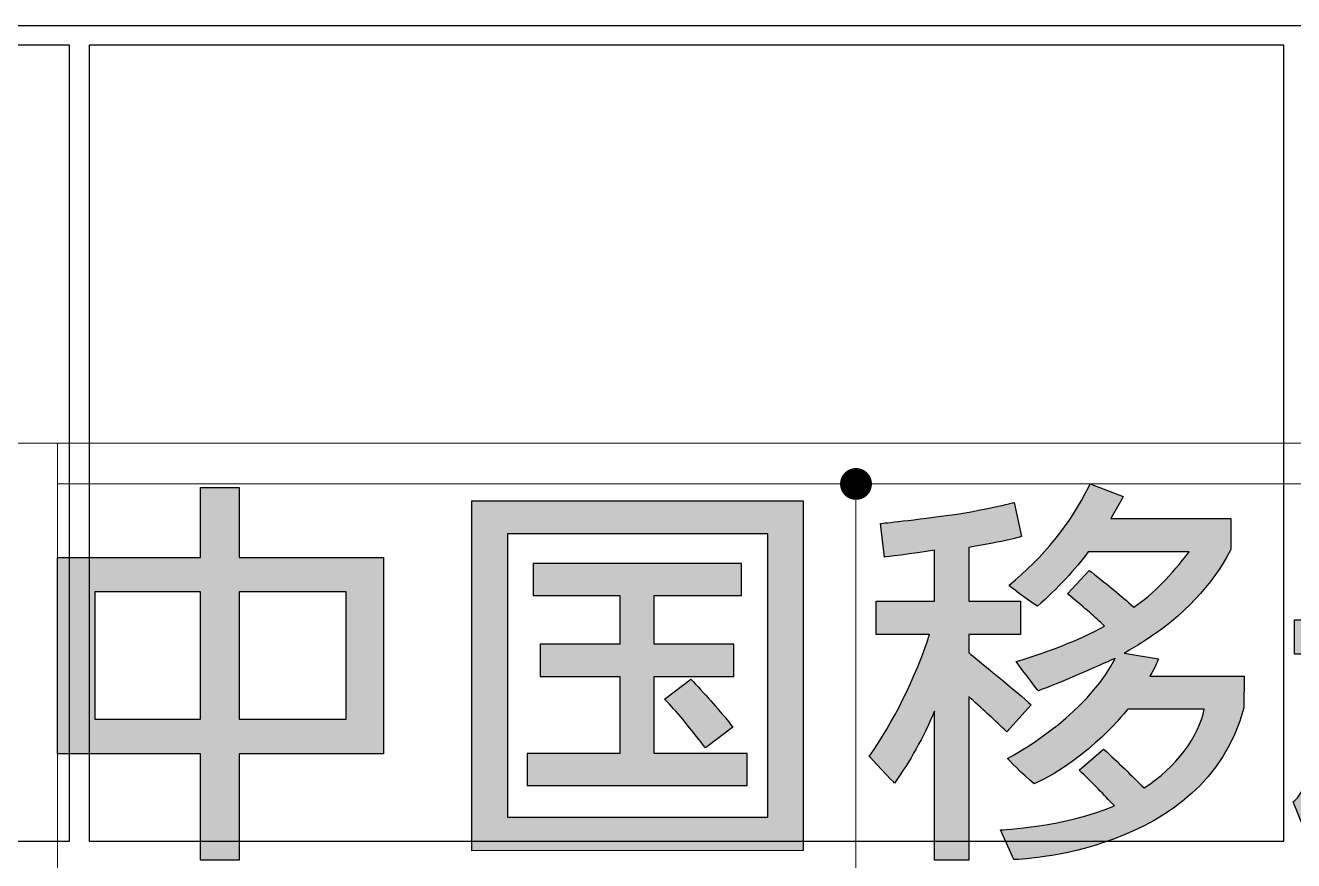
# Model space of a CAD drawing. Header units: millimetres. Extents: x 0 to 16820, y -11520 to 11880.
# Drawn here: x 5708 to 6345, y -4290 to -3870 of the extents above; entities that cross this region are included whole.
import ezdxf

# ---------------------------------------------------------------- set-up
doc = ezdxf.new("R2010")
doc.units = ezdxf.units.MM
doc.header["$LTSCALE"] = 1000
doc.layers.add('A-ANNO-IDEN-TEXT', color=3, linetype='Continuous', lineweight=13)
doc.layers.add('A-WALL-HATCH', color=252, linetype='Continuous')
doc.layers.add('图层 1', color=7, linetype='Continuous')

# ---------------------------------------------------------------- blocks, each defined once
blk = doc.blocks.new('Block_138')
at = {"layer": '图层 1', "true_color": 0x0085d0, "transparency": 33554687}
h = blk.add_hatch(color=142, dxfattribs=at)
h.dxf.hatch_style = 2
edge = h.paths.add_edge_path()
edge.add_spline(control_points=[(-118.992, 343.284), (-118.969, 344.486), (-118.952, 345.705), (-118.95, 346.928), (-118.95, 346.928), (-118.95, 347.103), (-118.95, 347.103), (-118.95, 347.103), (-120.826, 347.103), (-120.826, 347.103), (-120.826, 347.103), (-120.826, 346.934), (-120.826, 346.934), (-120.822, 345.681), (-120.826, 344.466), (-120.839, 343.284), (-120.839, 343.284), (-123.27, 343.284), (-123.27, 343.284), (-123.27, 343.284), (-123.27, 341.518), (-123.27, 341.518), (-123.27, 341.518), (-120.866, 341.518), (-120.866, 341.518), (-120.866, 341.518), (-120.866, 339.171), (-120.866, 339.171), (-120.866, 335.6), (-121.478, 333.777), (-122.87, 331.658), (-123.7, 330.365), (-125.22, 329.487), (-125.22, 329.487), (-125.22, 329.487), (-123.823, 328.131), (-123.823, 328.131), (-123.823, 328.131), (-119.061, 330.623), (-119.061, 338.446), (-119.061, 338.446), (-119.027, 341.518), (-119.027, 341.518), (-119.027, 341.518), (-115.838, 341.518), (-115.838, 341.518), (-115.874, 338.319), (-115.989, 335.173), (-116.169, 332.161), (-116.2, 331.219), (-116.599, 330.78), (-117.427, 330.78), (-118.122, 330.795), (-119.523, 330.798), (-119.523, 330.798), (-119.415, 330.235), (-119.206, 328.924), (-119.206, 328.924), (-119.206, 328.924), (-117.733, 328.924), (-116.961, 328.924), (-116.961, 328.924), (-116.961, 328.924), (-116.961, 328.924), (-115.374, 328.951), (-114.494, 329.899), (-114.351, 331.755), (-114.19, 334.605), (-114.065, 338.431), (-113.978, 343.102), (-113.978, 343.102), (-113.974, 343.284), (-113.974, 343.284), (-113.974, 343.284), (-118.992, 343.284), (-118.992, 343.284)], knot_values=[0, 0, 0, 0, 1, 1, 1, 2, 2, 2, 3, 3, 3, 4, 4, 4, 5, 5, 5, 6, 6, 6, 7, 7, 7, 8, 8, 8, 9, 9, 9, 10, 10, 10, 11, 11, 11, 12, 12, 12, 13, 13, 13, 14, 14, 14, 15, 15, 15, 16, 16, 16, 17, 17, 17, 18, 18, 18, 19, 19, 19, 20, 20, 20, 21, 21, 21, 22, 22, 22, 23, 23, 23, 24, 24, 24, 25, 25, 25, 25], degree=3, periodic=0)
h = blk.add_hatch(color=142, dxfattribs=at)
h.dxf.hatch_style = 2
edge = h.paths.add_edge_path()
edge.add_spline(control_points=[(-123.135, 331.896), (-123.692, 333.27), (-124.549, 335.206), (-125.187, 336.592), (-125.187, 336.592), (-125.261, 336.749), (-125.261, 336.749), (-125.261, 336.749), (-126.859, 336.032), (-126.859, 336.032), (-126.859, 336.032), (-126.787, 335.87), (-126.787, 335.87), (-126.364, 334.93), (-125.981, 334.074), (-125.595, 333.105), (-125.595, 333.105), (-129.714, 332.131), (-129.714, 332.131), (-128.805, 333.617), (-127.67, 336.967), (-127.053, 338.757), (-127.053, 338.757), (-122.71, 338.757), (-122.71, 338.757), (-122.71, 338.757), (-122.71, 340.486), (-122.71, 340.486), (-122.71, 340.486), (-132.057, 340.486), (-132.057, 340.486), (-132.057, 340.486), (-132.057, 338.757), (-132.057, 338.757), (-132.057, 338.757), (-128.981, 338.757), (-128.981, 338.757), (-129.165, 337.774), (-130.238, 334.518), (-131.694, 331.858), (-131.875, 331.531), (-132.126, 331.335), (-132.126, 331.335), (-132.126, 331.335), (-131.611, 330.096), (-131.611, 330.096), (-131.611, 330.096), (-126.591, 331.451), (-125.083, 331.678), (-125.083, 331.678), (-124.903, 331.225), (-124.903, 331.225), (-124.903, 331.225), (-123.135, 331.896), (-123.135, 331.896)], knot_values=[0, 0, 0, 0, 1, 1, 1, 2, 2, 2, 3, 3, 3, 4, 4, 4, 5, 5, 5, 6, 6, 6, 7, 7, 7, 8, 8, 8, 9, 9, 9, 10, 10, 10, 11, 11, 11, 12, 12, 12, 13, 13, 13, 14, 14, 14, 15, 15, 15, 16, 16, 16, 17, 17, 17, 18, 18, 18, 18], degree=3, periodic=0)
at = {"layer": '图层 1'}
for points, knots in [([(-118.992, 343.284), (-118.969, 344.486), (-118.952, 345.705), (-118.95, 346.928), (-118.95, 346.928), (-118.95, 347.103), (-118.95, 347.103), (-118.95, 347.103), (-120.826, 347.103), (-120.826, 347.103), (-120.826, 347.103), (-120.826, 346.934), (-120.826, 346.934), (-120.822, 345.681), (-120.826, 344.466), (-120.839, 343.284), (-120.839, 343.284), (-123.27, 343.284), (-123.27, 343.284), (-123.27, 343.284), (-123.27, 341.518), (-123.27, 341.518), (-123.27, 341.518), (-120.866, 341.518), (-120.866, 341.518), (-120.866, 341.518), (-120.866, 339.171), (-120.866, 339.171), (-120.866, 335.6), (-121.478, 333.777), (-122.87, 331.658), (-123.7, 330.365), (-125.22, 329.487), (-125.22, 329.487), (-125.22, 329.487), (-123.823, 328.131), (-123.823, 328.131), (-123.823, 328.131), (-119.061, 330.623), (-119.061, 338.446), (-119.061, 338.446), (-119.027, 341.518), (-119.027, 341.518), (-119.027, 341.518), (-115.838, 341.518), (-115.838, 341.518), (-115.874, 338.319), (-115.989, 335.173), (-116.169, 332.161), (-116.2, 331.219), (-116.599, 330.78), (-117.427, 330.78), (-118.122, 330.795), (-119.523, 330.798), (-119.523, 330.798), (-119.415, 330.235), (-119.206, 328.924), (-119.206, 328.924), (-119.206, 328.924), (-117.733, 328.924), (-116.961, 328.924), (-116.961, 328.924), (-116.961, 328.924), (-116.961, 328.924), (-115.374, 328.951), (-114.494, 329.899), (-114.351, 331.755), (-114.19, 334.605), (-114.065, 338.431), (-113.978, 343.102), (-113.978, 343.102), (-113.974, 343.284), (-113.974, 343.284), (-113.974, 343.284), (-118.992, 343.284), (-118.992, 343.284)], [0, 0, 0, 0, 1, 1, 1, 2, 2, 2, 3, 3, 3, 4, 4, 4, 5, 5, 5, 6, 6, 6, 7, 7, 7, 8, 8, 8, 9, 9, 9, 10, 10, 10, 11, 11, 11, 12, 12, 12, 13, 13, 13, 14, 14, 14, 15, 15, 15, 16, 16, 16, 17, 17, 17, 18, 18, 18, 19, 19, 19, 20, 20, 20, 21, 21, 21, 22, 22, 22, 23, 23, 23, 24, 24, 24, 25, 25, 25, 25]), ([(-123.135, 331.896), (-123.692, 333.27), (-124.549, 335.206), (-125.187, 336.592), (-125.187, 336.592), (-125.261, 336.749), (-125.261, 336.749), (-125.261, 336.749), (-126.859, 336.032), (-126.859, 336.032), (-126.859, 336.032), (-126.787, 335.87), (-126.787, 335.87), (-126.364, 334.93), (-125.981, 334.074), (-125.595, 333.105), (-125.595, 333.105), (-129.714, 332.131), (-129.714, 332.131), (-128.805, 333.617), (-127.67, 336.967), (-127.053, 338.757), (-127.053, 338.757), (-122.71, 338.757), (-122.71, 338.757), (-122.71, 338.757), (-122.71, 340.486), (-122.71, 340.486), (-122.71, 340.486), (-132.057, 340.486), (-132.057, 340.486), (-132.057, 340.486), (-132.057, 338.757), (-132.057, 338.757), (-132.057, 338.757), (-128.981, 338.757), (-128.981, 338.757), (-129.165, 337.774), (-130.238, 334.518), (-131.694, 331.858), (-131.875, 331.531), (-132.126, 331.335), (-132.126, 331.335), (-132.126, 331.335), (-131.611, 330.096), (-131.611, 330.096), (-131.611, 330.096), (-126.591, 331.451), (-125.083, 331.678), (-125.083, 331.678), (-124.903, 331.225), (-124.903, 331.225), (-124.903, 331.225), (-123.135, 331.896), (-123.135, 331.896)], [0, 0, 0, 0, 1, 1, 1, 2, 2, 2, 3, 3, 3, 4, 4, 4, 5, 5, 5, 6, 6, 6, 7, 7, 7, 8, 8, 8, 9, 9, 9, 10, 10, 10, 11, 11, 11, 12, 12, 12, 13, 13, 13, 14, 14, 14, 15, 15, 15, 16, 16, 16, 17, 17, 17, 18, 18, 18, 18])]:
    blk.add_open_spline(points, degree=3, knots=knots, dxfattribs=at)
blk = doc.blocks.new('Block_137')
at = {"layer": '图层 1', "true_color": 0x0085d0, "transparency": 33554687}
h = blk.add_hatch(color=142, dxfattribs=at)
h.dxf.hatch_style = 2
edge = h.paths.add_edge_path()
edge.add_spline(control_points=[(-139.328, 337.663), (-139.022, 338.073), (-138.893, 338.531), (-138.893, 338.531), (-138.893, 338.531), (-140.606, 338.819), (-140.606, 338.819), (-140.28, 338.999), (-139.967, 339.188), (-139.662, 339.38), (-137.614, 340.691), (-136.174, 342.241), (-135.275, 343.983), (-135.275, 343.983), (-135.254, 344.023), (-135.254, 344.023), (-135.254, 344.023), (-135.254, 345.58), (-135.254, 345.58), (-135.254, 345.58), (-141.282, 345.58), (-141.282, 345.58), (-141.092, 345.885), (-140.915, 346.203), (-140.751, 346.519), (-140.751, 346.519), (-140.664, 346.692), (-140.664, 346.692), (-140.664, 346.692), (-142.316, 347.317), (-142.316, 347.317), (-142.316, 347.317), (-142.382, 347.179), (-142.382, 347.179), (-143.313, 345.304), (-144.666, 343.637), (-146.395, 342.221), (-146.413, 342.205), (-145.502, 341.507), (-144.968, 341.168), (-143.925, 342.095), (-143.067, 343.017), (-142.42, 343.909), (-142.42, 343.909), (-137.347, 343.909), (-137.347, 343.909), (-138.241, 342.743), (-139.121, 341.792), (-140.132, 341.13), (-140.802, 341.726), (-141.378, 342.201), (-142.24, 342.876), (-142.24, 342.876), (-142.363, 342.97), (-142.363, 342.97), (-142.363, 342.97), (-143.454, 341.787), (-143.454, 341.787), (-143.454, 341.787), (-143.312, 341.674), (-143.312, 341.674), (-142.543, 341.042), (-142.102, 340.65), (-141.595, 340.17), (-142.923, 339.451), (-144.378, 338.883), (-146.039, 338.388), (-146.039, 338.388), (-144.951, 336.914), (-144.919, 336.924), (-143.934, 337.269), (-141.931, 338.158), (-141.065, 338.552), (-142.21, 336.287), (-144.725, 334.475), (-146.47, 333.521), (-146.47, 333.521), (-145.717, 332.714), (-145.128, 332.245), (-142.344, 333.521), (-140.434, 335.995), (-140.434, 335.995), (-140.434, 335.995), (-136.593, 335.995), (-136.593, 335.995), (-136.841, 334.672), (-137.996, 333.031), (-139.613, 332.04), (-140.257, 332.676), (-140.883, 333.304), (-141.646, 333.99), (-141.646, 333.99), (-142.872, 332.924), (-142.872, 332.924), (-142.199, 332.303), (-141.606, 331.665), (-141.103, 331.138), (-143.554, 330.078), (-146.824, 329.928), (-146.824, 329.928), (-146.824, 329.928), (-146.146, 328.435), (-146.146, 328.435), (-146.146, 328.435), (-136.544, 328.678), (-134.601, 336.06), (-134.601, 336.06), (-134.588, 337.663), (-134.588, 337.663), (-134.588, 337.663), (-139.328, 337.663), (-139.328, 337.663)], knot_values=[0, 0, 0, 0, 1, 1, 1, 2, 2, 2, 3, 3, 3, 4, 4, 4, 5, 5, 5, 6, 6, 6, 7, 7, 7, 8, 8, 8, 9, 9, 9, 10, 10, 10, 11, 11, 11, 12, 12, 12, 13, 13, 13, 14, 14, 14, 15, 15, 15, 16, 16, 16, 17, 17, 17, 18, 18, 18, 19, 19, 19, 20, 20, 20, 21, 21, 21, 22, 22, 22, 23, 23, 23, 24, 24, 24, 25, 25, 25, 26, 26, 26, 27, 27, 27, 28, 28, 28, 29, 29, 29, 30, 30, 30, 31, 31, 31, 32, 32, 32, 33, 33, 33, 34, 34, 34, 35, 35, 35, 36, 36, 36, 37, 37, 37, 37], degree=3, periodic=0)
at = {"layer": '图层 1', "true_color": 0x0085d0}
h = blk.add_hatch(color=142, dxfattribs=at)
h.dxf.hatch_style = 1
edge = h.paths.add_edge_path()
edge.add_spline(control_points=[(-185.071, 347.143), (-185.071, 347.143), (-187.015, 347.143), (-187.015, 347.143), (-187.015, 347.143), (-187.015, 343.618), (-187.015, 343.618), (-187.015, 343.618), (-194.19, 343.618), (-194.19, 343.618), (-194.19, 343.618), (-194.19, 333.756), (-194.19, 333.756), (-194.19, 333.756), (-187.015, 333.756), (-187.015, 333.756), (-187.015, 333.756), (-187.015, 328.405), (-187.015, 328.405), (-187.015, 328.405), (-185.071, 328.405), (-185.071, 328.405), (-185.071, 328.405), (-185.071, 333.756), (-185.071, 333.756), (-185.071, 333.756), (-177.822, 333.756), (-177.822, 333.756), (-177.822, 333.756), (-177.822, 343.618), (-177.822, 343.618), (-177.822, 343.618), (-185.071, 343.618), (-185.071, 343.618), (-185.071, 343.618), (-185.071, 347.143), (-185.071, 347.143)], knot_values=[0, 0, 0, 0, 1, 1, 1, 2, 2, 2, 3, 3, 3, 4, 4, 4, 5, 5, 5, 6, 6, 6, 7, 7, 7, 8, 8, 8, 9, 9, 9, 10, 10, 10, 11, 11, 11, 12, 12, 12, 12], degree=3, periodic=0)
edge = h.paths.add_edge_path(flags=16)
edge.add_spline(control_points=[(-187.015, 341.893), (-187.015, 341.893), (-187.015, 335.487), (-187.015, 335.487), (-187.015, 335.487), (-192.319, 335.487), (-192.319, 335.487), (-192.319, 335.487), (-192.319, 341.893), (-192.319, 341.893), (-192.319, 341.893), (-187.015, 341.893), (-187.015, 341.893)], knot_values=[0, 0, 0, 0, 1, 1, 1, 2, 2, 2, 3, 3, 3, 4, 4, 4, 4], degree=3, periodic=0)
edge = h.paths.add_edge_path(flags=16)
edge.add_spline(control_points=[(-179.7, 341.893), (-179.7, 341.893), (-179.7, 335.487), (-179.7, 335.487), (-179.7, 335.487), (-185.071, 335.487), (-185.071, 335.487), (-185.071, 335.487), (-185.071, 341.893), (-185.071, 341.893), (-185.071, 341.893), (-179.7, 341.893), (-179.7, 341.893)], knot_values=[0, 0, 0, 0, 1, 1, 1, 2, 2, 2, 3, 3, 3, 4, 4, 4, 4], degree=3, periodic=0)
h = blk.add_hatch(color=142, dxfattribs=at)
h.dxf.hatch_style = 1
edge = h.paths.add_edge_path()
edge.add_spline(control_points=[(-173.377, 328.882), (-173.377, 328.882), (-156.734, 328.892), (-156.734, 328.892), (-156.734, 328.892), (-156.734, 346.469), (-156.734, 346.469), (-156.734, 346.469), (-173.377, 346.469), (-173.377, 346.469), (-173.377, 346.469), (-173.377, 328.882), (-173.377, 328.882)], knot_values=[0, 0, 0, 0, 1, 1, 1, 2, 2, 2, 3, 3, 3, 4, 4, 4, 4], degree=3, periodic=0)
edge = h.paths.add_edge_path(flags=16)
edge.add_spline(control_points=[(-158.512, 344.802), (-158.512, 344.802), (-158.512, 330.564), (-158.512, 330.564), (-158.512, 330.564), (-171.595, 330.564), (-171.595, 330.564), (-171.595, 330.564), (-171.595, 344.802), (-171.595, 344.802), (-171.595, 344.802), (-158.512, 344.802), (-158.512, 344.802)], knot_values=[0, 0, 0, 0, 1, 1, 1, 2, 2, 2, 3, 3, 3, 4, 4, 4, 4], degree=3, periodic=0)
at = {"layer": '图层 1', "true_color": 0x0085d0, "transparency": 33554687}
h = blk.add_hatch(color=142, dxfattribs=at)
h.dxf.hatch_style = 2
edge = h.paths.add_edge_path()
edge.add_spline(control_points=[(-145.409, 336.335), (-146.216, 337.044), (-148.409, 338.826), (-148.409, 338.826), (-148.409, 338.826), (-148.409, 339.755), (-148.409, 339.755), (-148.409, 339.755), (-145.822, 339.755), (-145.822, 339.755), (-145.822, 339.755), (-145.822, 341.427), (-145.822, 341.427), (-145.822, 341.427), (-148.409, 341.427), (-148.409, 341.427), (-148.409, 341.427), (-148.409, 344.127), (-148.409, 344.127), (-146.579, 344.426), (-145.775, 344.67), (-145.775, 344.67), (-145.775, 344.67), (-146.132, 346.383), (-146.132, 346.383), (-146.132, 346.383), (-147.757, 345.969), (-149.426, 345.744), (-151.568, 345.456), (-152.847, 345.33), (-152.847, 345.33), (-152.847, 345.33), (-152.657, 343.644), (-152.657, 343.644), (-152.657, 343.644), (-151.232, 343.796), (-150.132, 343.992), (-150.132, 343.992), (-150.132, 341.427), (-150.132, 341.427), (-150.132, 341.427), (-153.075, 341.427), (-153.075, 341.427), (-153.075, 341.427), (-153.075, 339.755), (-153.075, 339.755), (-153.075, 339.755), (-150.386, 339.755), (-150.386, 339.755), (-151.111, 337.512), (-152.216, 335.34), (-153.415, 333.626), (-153.415, 333.626), (-152.158, 332.267), (-152.144, 332.286), (-151.375, 333.367), (-150.698, 334.584), (-150.132, 335.902), (-150.132, 335.902), (-150.132, 328.411), (-150.132, 328.411), (-150.132, 328.411), (-148.409, 328.411), (-148.409, 328.411), (-148.409, 328.411), (-148.409, 336.628), (-148.409, 336.628), (-147.769, 336.048), (-147.181, 335.5), (-146.628, 334.983), (-146.628, 334.983), (-146.503, 334.857), (-146.503, 334.857), (-146.503, 334.857), (-145.282, 336.22), (-145.282, 336.22), (-145.282, 336.22), (-145.409, 336.335), (-145.409, 336.335)], knot_values=[0, 0, 0, 0, 1, 1, 1, 2, 2, 2, 3, 3, 3, 4, 4, 4, 5, 5, 5, 6, 6, 6, 7, 7, 7, 8, 8, 8, 9, 9, 9, 10, 10, 10, 11, 11, 11, 12, 12, 12, 13, 13, 13, 14, 14, 14, 15, 15, 15, 16, 16, 16, 17, 17, 17, 18, 18, 18, 19, 19, 19, 20, 20, 20, 21, 21, 21, 22, 22, 22, 23, 23, 23, 24, 24, 24, 25, 25, 25, 26, 26, 26, 26], degree=3, periodic=0)
at = {"layer": '图层 1', "true_color": 0x0085d0}
h = blk.add_hatch(color=142, dxfattribs=at)
h.dxf.hatch_style = 1
h.paths.add_polyline_path([(-159.542, 333.777), (-164.217, 333.777), (-164.217, 337.646), (-160.211, 337.646), (-160.211, 339.257), (-164.217, 339.257), (-164.217, 341.707), (-159.838, 341.707), (-159.838, 343.32), (-170.3, 343.32), (-170.3, 341.707), (-165.941, 341.707), (-165.941, 339.257), (-169.944, 339.257), (-169.944, 337.646), (-165.941, 337.646), (-165.941, 333.777), (-170.593, 333.777), (-170.593, 332.161), (-159.542, 332.161)])
edge = h.paths.add_edge_path(flags=17)
edge.add_spline(control_points=[(-162.373, 337.498), (-162.373, 337.498), (-163.694, 336.502), (-163.694, 336.502), (-163.694, 336.502), (-163.56, 336.362), (-163.56, 336.362), (-163.02, 335.796), (-162.335, 334.964), (-161.758, 334.187), (-161.758, 334.187), (-161.647, 334.046), (-161.647, 334.046), (-161.647, 334.046), (-160.269, 335.096), (-160.269, 335.096), (-160.269, 335.096), (-160.378, 335.235), (-160.378, 335.235), (-160.868, 335.86), (-161.594, 336.686), (-162.269, 337.384), (-162.269, 337.384), (-162.373, 337.498), (-162.373, 337.498)], knot_values=[0, 0, 0, 0, 1, 1, 1, 2, 2, 2, 3, 3, 3, 4, 4, 4, 5, 5, 5, 6, 6, 6, 7, 7, 7, 8, 8, 8, 8], degree=3, periodic=0)
at = {"layer": '图层 1'}
blk.add_lwpolyline([(-159.542, 333.777), (-164.217, 333.777), (-164.217, 337.646), (-160.211, 337.646), (-160.211, 339.257), (-164.217, 339.257), (-164.217, 341.707), (-159.838, 341.707), (-159.838, 343.32), (-170.3, 343.32), (-170.3, 341.707), (-165.941, 341.707), (-165.941, 339.257), (-169.944, 339.257), (-169.944, 337.646), (-165.941, 337.646), (-165.941, 333.777), (-170.593, 333.777), (-170.593, 332.161), (-159.542, 332.161)], close=True, dxfattribs=at)
for points, knots in [([(-139.328, 337.663), (-139.022, 338.073), (-138.893, 338.531), (-138.893, 338.531), (-138.893, 338.531), (-140.606, 338.819), (-140.606, 338.819), (-140.28, 338.999), (-139.967, 339.188), (-139.662, 339.38), (-137.614, 340.691), (-136.174, 342.241), (-135.275, 343.983), (-135.275, 343.983), (-135.254, 344.023), (-135.254, 344.023), (-135.254, 344.023), (-135.254, 345.58), (-135.254, 345.58), (-135.254, 345.58), (-141.282, 345.58), (-141.282, 345.58), (-141.092, 345.885), (-140.915, 346.203), (-140.751, 346.519), (-140.751, 346.519), (-140.664, 346.692), (-140.664, 346.692), (-140.664, 346.692), (-142.316, 347.317), (-142.316, 347.317), (-142.316, 347.317), (-142.382, 347.179), (-142.382, 347.179), (-143.313, 345.304), (-144.666, 343.637), (-146.395, 342.221), (-146.413, 342.205), (-145.502, 341.507), (-144.968, 341.168), (-143.925, 342.095), (-143.067, 343.017), (-142.42, 343.909), (-142.42, 343.909), (-137.347, 343.909), (-137.347, 343.909), (-138.241, 342.743), (-139.121, 341.792), (-140.132, 341.13), (-140.802, 341.726), (-141.378, 342.201), (-142.24, 342.876), (-142.24, 342.876), (-142.363, 342.97), (-142.363, 342.97), (-142.363, 342.97), (-143.454, 341.787), (-143.454, 341.787), (-143.454, 341.787), (-143.312, 341.674), (-143.312, 341.674), (-142.543, 341.042), (-142.102, 340.65), (-141.595, 340.17), (-142.923, 339.451), (-144.378, 338.883), (-146.039, 338.388), (-146.039, 338.388), (-144.951, 336.914), (-144.919, 336.924), (-143.934, 337.269), (-141.931, 338.158), (-141.065, 338.552), (-142.21, 336.287), (-144.725, 334.475), (-146.47, 333.521), (-146.47, 333.521), (-145.717, 332.714), (-145.128, 332.245), (-142.344, 333.521), (-140.434, 335.995), (-140.434, 335.995), (-140.434, 335.995), (-136.593, 335.995), (-136.593, 335.995), (-136.841, 334.672), (-137.996, 333.031), (-139.613, 332.04), (-140.257, 332.676), (-140.883, 333.304), (-141.646, 333.99), (-141.646, 333.99), (-142.872, 332.924), (-142.872, 332.924), (-142.199, 332.303), (-141.606, 331.665), (-141.103, 331.138), (-143.554, 330.078), (-146.824, 329.928), (-146.824, 329.928), (-146.824, 329.928), (-146.146, 328.435), (-146.146, 328.435), (-146.146, 328.435), (-136.544, 328.678), (-134.601, 336.06), (-134.601, 336.06), (-134.588, 337.663), (-134.588, 337.663), (-134.588, 337.663), (-139.328, 337.663), (-139.328, 337.663)], [0, 0, 0, 0, 1, 1, 1, 2, 2, 2, 3, 3, 3, 4, 4, 4, 5, 5, 5, 6, 6, 6, 7, 7, 7, 8, 8, 8, 9, 9, 9, 10, 10, 10, 11, 11, 11, 12, 12, 12, 13, 13, 13, 14, 14, 14, 15, 15, 15, 16, 16, 16, 17, 17, 17, 18, 18, 18, 19, 19, 19, 20, 20, 20, 21, 21, 21, 22, 22, 22, 23, 23, 23, 24, 24, 24, 25, 25, 25, 26, 26, 26, 27, 27, 27, 28, 28, 28, 29, 29, 29, 30, 30, 30, 31, 31, 31, 32, 32, 32, 33, 33, 33, 34, 34, 34, 35, 35, 35, 36, 36, 36, 37, 37, 37, 37]), ([(-185.071, 347.143), (-185.071, 347.143), (-187.015, 347.143), (-187.015, 347.143), (-187.015, 347.143), (-187.015, 343.618), (-187.015, 343.618), (-187.015, 343.618), (-194.19, 343.618), (-194.19, 343.618), (-194.19, 343.618), (-194.19, 333.756), (-194.19, 333.756), (-194.19, 333.756), (-187.015, 333.756), (-187.015, 333.756), (-187.015, 333.756), (-187.015, 328.405), (-187.015, 328.405), (-187.015, 328.405), (-185.071, 328.405), (-185.071, 328.405), (-185.071, 328.405), (-185.071, 333.756), (-185.071, 333.756), (-185.071, 333.756), (-177.822, 333.756), (-177.822, 333.756), (-177.822, 333.756), (-177.822, 343.618), (-177.822, 343.618), (-177.822, 343.618), (-185.071, 343.618), (-185.071, 343.618), (-185.071, 343.618), (-185.071, 347.143), (-185.071, 347.143)], [0, 0, 0, 0, 1, 1, 1, 2, 2, 2, 3, 3, 3, 4, 4, 4, 5, 5, 5, 6, 6, 6, 7, 7, 7, 8, 8, 8, 9, 9, 9, 10, 10, 10, 11, 11, 11, 12, 12, 12, 12]), ([(-173.377, 328.882), (-173.377, 328.882), (-156.734, 328.892), (-156.734, 328.892), (-156.734, 328.892), (-156.734, 346.469), (-156.734, 346.469), (-156.734, 346.469), (-173.377, 346.469), (-173.377, 346.469), (-173.377, 346.469), (-173.377, 328.882), (-173.377, 328.882)], [0, 0, 0, 0, 1, 1, 1, 2, 2, 2, 3, 3, 3, 4, 4, 4, 4]), ([(-145.409, 336.335), (-146.216, 337.044), (-148.409, 338.826), (-148.409, 338.826), (-148.409, 338.826), (-148.409, 339.755), (-148.409, 339.755), (-148.409, 339.755), (-145.822, 339.755), (-145.822, 339.755), (-145.822, 339.755), (-145.822, 341.427), (-145.822, 341.427), (-145.822, 341.427), (-148.409, 341.427), (-148.409, 341.427), (-148.409, 341.427), (-148.409, 344.127), (-148.409, 344.127), (-146.579, 344.426), (-145.775, 344.67), (-145.775, 344.67), (-145.775, 344.67), (-146.132, 346.383), (-146.132, 346.383), (-146.132, 346.383), (-147.757, 345.969), (-149.426, 345.744), (-151.568, 345.456), (-152.847, 345.33), (-152.847, 345.33), (-152.847, 345.33), (-152.657, 343.644), (-152.657, 343.644), (-152.657, 343.644), (-151.232, 343.796), (-150.132, 343.992), (-150.132, 343.992), (-150.132, 341.427), (-150.132, 341.427), (-150.132, 341.427), (-153.075, 341.427), (-153.075, 341.427), (-153.075, 341.427), (-153.075, 339.755), (-153.075, 339.755), (-153.075, 339.755), (-150.386, 339.755), (-150.386, 339.755), (-151.111, 337.512), (-152.216, 335.34), (-153.415, 333.626), (-153.415, 333.626), (-152.158, 332.267), (-152.144, 332.286), (-151.375, 333.367), (-150.698, 334.584), (-150.132, 335.902), (-150.132, 335.902), (-150.132, 328.411), (-150.132, 328.411), (-150.132, 328.411), (-148.409, 328.411), (-148.409, 328.411), (-148.409, 328.411), (-148.409, 336.628), (-148.409, 336.628), (-147.769, 336.048), (-147.181, 335.5), (-146.628, 334.983), (-146.628, 334.983), (-146.503, 334.857), (-146.503, 334.857), (-146.503, 334.857), (-145.282, 336.22), (-145.282, 336.22), (-145.282, 336.22), (-145.409, 336.335), (-145.409, 336.335)], [0, 0, 0, 0, 1, 1, 1, 2, 2, 2, 3, 3, 3, 4, 4, 4, 5, 5, 5, 6, 6, 6, 7, 7, 7, 8, 8, 8, 9, 9, 9, 10, 10, 10, 11, 11, 11, 12, 12, 12, 13, 13, 13, 14, 14, 14, 15, 15, 15, 16, 16, 16, 17, 17, 17, 18, 18, 18, 19, 19, 19, 20, 20, 20, 21, 21, 21, 22, 22, 22, 23, 23, 23, 24, 24, 24, 25, 25, 25, 26, 26, 26, 26]), ([(-158.512, 344.802), (-158.512, 344.802), (-158.512, 330.564), (-158.512, 330.564), (-158.512, 330.564), (-171.595, 330.564), (-171.595, 330.564), (-171.595, 330.564), (-171.595, 344.802), (-171.595, 344.802), (-171.595, 344.802), (-158.512, 344.802), (-158.512, 344.802)], [0, 0, 0, 0, 1, 1, 1, 2, 2, 2, 3, 3, 3, 4, 4, 4, 4]), ([(-187.015, 341.893), (-187.015, 341.893), (-187.015, 335.487), (-187.015, 335.487), (-187.015, 335.487), (-192.319, 335.487), (-192.319, 335.487), (-192.319, 335.487), (-192.319, 341.893), (-192.319, 341.893), (-192.319, 341.893), (-187.015, 341.893), (-187.015, 341.893)], [0, 0, 0, 0, 1, 1, 1, 2, 2, 2, 3, 3, 3, 4, 4, 4, 4]), ([(-179.7, 341.893), (-179.7, 341.893), (-179.7, 335.487), (-179.7, 335.487), (-179.7, 335.487), (-185.071, 335.487), (-185.071, 335.487), (-185.071, 335.487), (-185.071, 341.893), (-185.071, 341.893), (-185.071, 341.893), (-179.7, 341.893), (-179.7, 341.893)], [0, 0, 0, 0, 1, 1, 1, 2, 2, 2, 3, 3, 3, 4, 4, 4, 4]), ([(-162.373, 337.498), (-162.373, 337.498), (-163.694, 336.502), (-163.694, 336.502), (-163.694, 336.502), (-163.56, 336.362), (-163.56, 336.362), (-163.02, 335.796), (-162.335, 334.964), (-161.758, 334.187), (-161.758, 334.187), (-161.647, 334.046), (-161.647, 334.046), (-161.647, 334.046), (-160.269, 335.096), (-160.269, 335.096), (-160.269, 335.096), (-160.378, 335.235), (-160.378, 335.235), (-160.868, 335.86), (-161.594, 336.686), (-162.269, 337.384), (-162.269, 337.384), (-162.373, 337.498), (-162.373, 337.498)], [0, 0, 0, 0, 1, 1, 1, 2, 2, 2, 3, 3, 3, 4, 4, 4, 5, 5, 5, 6, 6, 6, 7, 7, 7, 8, 8, 8, 8])]:
    blk.add_open_spline(points, degree=3, knots=knots, dxfattribs=at)
blk.add_blockref('Block_138', (0, 0), dxfattribs=at)

msp = doc.modelspace()

# ---------------------------------------------------------------- linework, layer by layer
at = {"layer": 'A-ANNO-IDEN-TEXT'}
msp.add_line((6125.18539, -4100.47672), (6125.18539, -4640.0021), dxfattribs=at)
at = {"layer": 'A-ANNO-IDEN-TEXT', "const_width": 8}
msp.add_lwpolyline([(6125.18539, -4096.47672, 1), (6125.18539, -4104.47672, 1)], format="xyb", close=True, dxfattribs=at)
at = {"layer": 'A-WALL-HATCH'}
msp.add_lwpolyline([(1216.66007, -5640.00255), (1881.85723, -4690.00255), (2731.85723, -4690.00255), (3306.02741, -3870.00255), (7177.21554, -3870.00255), (7410.36937, -4370.00255), (8912.16097, -4370.00255), (9645.39581, -5640.00255)], dxfattribs=at)
for points in [[(5730.03683, -3880.00255), (5130.03683, -3880.00255), (5130.03683, -4280.00255), (5730.03683, -4280.00255)], [(6340.03683, -3880.00255), (5740.03683, -3880.00255), (5740.03683, -4280.00255), (6340.03683, -4280.00255)]]:
    msp.add_lwpolyline(points, close=True, dxfattribs=at)
at = {"layer": 'Defpoints', "color": 252, "lineweight": 9, "true_color": 0x898989}
for p, q in [((5230.03683, -4080.00255), (6526.26586, -4080.00255)), ((5724.10493, -4480.0021), (5724.10493, -4080.00255)), ((5724.10493, -4100.47672), (6526.26586, -4100.47672))]:
    msp.add_line(p, q, dxfattribs=at)

# ---------------------------------------------------------------- block references
at = {"layer": '图层 1', "xscale": 10, "yscale": 10, "zscale": 10}
msp.add_blockref('Block_137', (7666.00866, -7573.64264), dxfattribs=at)

doc.saveas('drawing.dxf')
